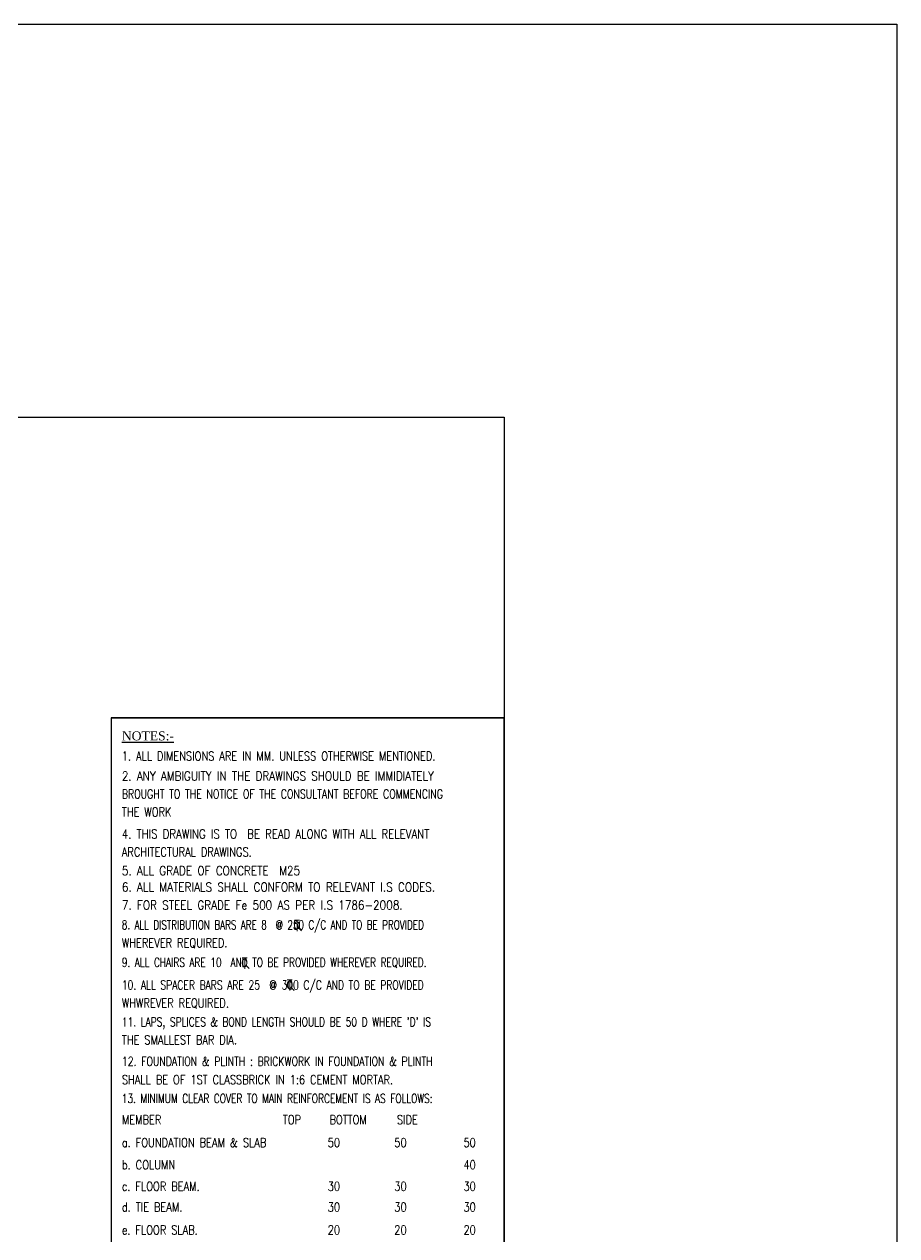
# Model space of a CAD drawing. Header units: millimetres. Extents: x 10240532 to 10287860, y -6299828 to -6258144.
# Drawn here: x 10274530 to 10287860, y -6276652 to -6258144 of the extents above; entities that cross this region are included whole.
import ezdxf

# ---------------------------------------------------------------- set-up
doc = ezdxf.new("R2010")
doc.units = ezdxf.units.MM
doc.header["$LTSCALE"] = 5
for name, color, linetype in [('DIM', 191, 'Continuous'), ('FOOTING', 30, 'Continuous'), ('NAMEPL', 1, 'Continuous'), ('NAMEPLATE', 4, 'Continuous'), ('TXT', 7, 'Continuous')]:
    doc.layers.add(name, color=color, linetype=linetype)
doc.styles.add('D.M', font='times.ttf', dxfattribs={"height": 250})
doc.styles.add('S', font='romans.shx', dxfattribs={"width": 0.75, "height": 125})
doc.styles.add('SIZE', font='romans.shx', dxfattribs={"width": 0.65, "height": 300})

msp = doc.modelspace()

# ---------------------------------------------------------------- linework, layer by layer
at = {"layer": 'DIM', "color": 7}
msp.add_lwpolyline([(10240531.5, -6258144.4), (10287859.9, -6258144.4), (10287859.9, -6299827.8), (10240531.5, -6299827.8)], close=True, dxfattribs=at)
at = {"layer": 'FOOTING', "lineweight": -2}
for p, q in [((10278719.6, -6271947.5), (10278765.3, -6271995.8)), ((10277920.1, -6272521.8), (10277965.8, -6272570.1)), ((10278607.7, -6272857), (10278653.4, -6272905.3))]:
    msp.add_line(p, q, dxfattribs=at)
at = {"layer": 'NAMEPL', "color": 4, "lineweight": -2}
msp.add_line((10275859.9, -6268741.9), (10281859.9, -6268741.9), dxfattribs=at)
at = {"layer": 'NAMEPLATE', "color": 4}
for points in [[(10246531.5, -6264144.4), (10281859.9, -6264144.4), (10281859.9, -6293827.8), (10246531.5, -6293827.8)], [(10275859.9, -6276796.8), (10281859.9, -6276796.8), (10281859.9, -6268741.9), (10275859.9, -6268741.9)]]:
    msp.add_lwpolyline(points, close=True, dxfattribs=at)

# ---------------------------------------------------------------- texts
at = {"layer": 'NAMEPL', "color": 7, "lineweight": -2, "style": 'D.M'}
msp.add_text('%%UNOTES:-', height=137.5, dxfattribs=at).set_placement((10276021.3, -6269084.2))
at = {"layer": 'TXT', "color": 3, "lineweight": -2, "style": 'S'}
for s, width, p in [('1. ALL DIMENSIONS ARE IN MM. UNLESS OTHERWISE MENTIONED.', 0.8, (10276021.3, -6269392.9)), ('2. ANY AMBIGUITY IN THE DRAWINGS SHOULD BE IMMIDIATELY ', 0.843638, (10276021.3, -6269696.7)), ('BROUGHT TO THE NOTICE OF THE CONSULTANT BEFORE COMMENCING ', 0.761724, (10276021.3, -6269971.7)), ('THE WORK', 0.8, (10276021.3, -6270246.5)), ('4. THIS DRAWING IS TO  BE READ ALONG WITH ALL RELEVANT ', 0.827015, (10276021.3, -6270582.1)), ('ARCHITECTURAL DRAWINGS. ', 0.8, (10276021.3, -6270857.1)), ('6. ALL MATERIALS SHALL CONFORM TO RELEVANT I.S CODES.', 0.851339, (10276021.3, -6271393.8)), ('8. ALL DISTRIBUTION BARS ARE 8  @ 250 C/C AND TO BE PROVIDED', 0.715618, (10276021.3, -6271970.9)), ('WHEREVER REQUIRED.', 0.8, (10276021.3, -6272245.9)), ('9. ALL CHAIRS ARE 10  AND TO BE PROVIDED WHEREVER REQUIRED.', 0.729931, (10276021.3, -6272544.1)), ('10. ALL SPACER BARS ARE 25  @ 300 C/C AND TO BE PROVIDED ', 0.746151, (10276021.3, -6272889.5)), ('WHWREVER REQUIRED.', 0.8, (10276021.3, -6273164.5)), ("11. LAPS, SPLICES & BOND LENGTH SHOULD BE 50 D WHERE 'D' IS", 0.740883, (10276021.3, -6273453.1)), ('THE SMALLEST BAR DIA.', 0.8, (10276021.3, -6273728.1)), ('12. FOUNDATION & PLINTH : BRICKWORK IN FOUNDATION & PLINTH ', 0.759843, (10276021.3, -6274055.9)), ('SHALL BE OF 1ST CLASSBRICK IN 1:6 CEMENT MORTAR.', 0.8, (10276021.3, -6274335.8)), ('13. MINIMUM CLEAR COVER TO MAIN REINFORCEMENT IS AS FOLLOWS:', 0.73177, (10276021.3, -6274623.2)), ('MEMBER                      TOP     BOTTOM     SIDE', 0.8, (10276021.3, -6274946.8)), ('b. COLUMN', 0.8, (10276021.3, -6275636.6)), ('c. FLOOR BEAM. ', 0.8, (10276021.3, -6275965.2)), ('d. TIE BEAM.', 0.8, (10276021.3, -6276282)), ('e. FLOOR SLAB.', 0.8, (10276021.3, -6276631.6))]:
    msp.add_text(s, height=137.5, dxfattribs=dict(at, width=width)).set_placement(p)
at = {"layer": 'TXT', "color": 1, "lineweight": -2, "style": 'S'}
for s, width, p in [('5. ALL GRADE OF CONCRETE  M25', 0.851339, (10276021.3, -6271143.9)), ('7. FOR STEEL GRADE Fe 500 AS PER I.S 1786-2008.', 0.851339, (10276021.3, -6271668.8)), ('a. FOUNDATION BEAM & SLAB', 0.8, (10276021.3, -6275296.3)), ('50', 0.8, (10279166.8, -6275296.3)), ('50', 0.8, (10280183.2, -6275296.3)), ('50', 0.8, (10281240.2, -6275296.3))]:
    msp.add_text(s, height=137.5, dxfattribs=dict(at, width=width)).set_placement(p)
at = {"layer": 'TXT', "lineweight": -2, "style": 'SIZE', "width": 0.8}
for s, p in [('o', (10278640.1, -6271964)), ('T', (10278652.2, -6271997.6)), ('T', (10277852.7, -6272571.9)), ('o', (10277840.6, -6272538.3)), ('o', (10278528.2, -6272873.5)), ('T', (10278540.3, -6272907))]:
    msp.add_text(s, height=165, dxfattribs=at).set_placement(p)
at = {"layer": 'TXT', "color": 6, "lineweight": -2, "style": 'S', "width": 0.8}
for s, p in [('40', (10281240.2, -6275636.6)), ('30', (10279166.8, -6275965.2)), ('30', (10280183.2, -6275965.2)), ('30', (10281240.2, -6275965.2)), ('30', (10279166.8, -6276282)), ('30', (10280183.2, -6276282)), ('30', (10281240.2, -6276282)), ('20', (10279166.8, -6276631.6)), ('20', (10280183.2, -6276631.6)), ('20', (10281240.2, -6276631.6))]:
    msp.add_text(s, height=137.5, dxfattribs=at).set_placement(p)

doc.saveas('drawing.dxf')
